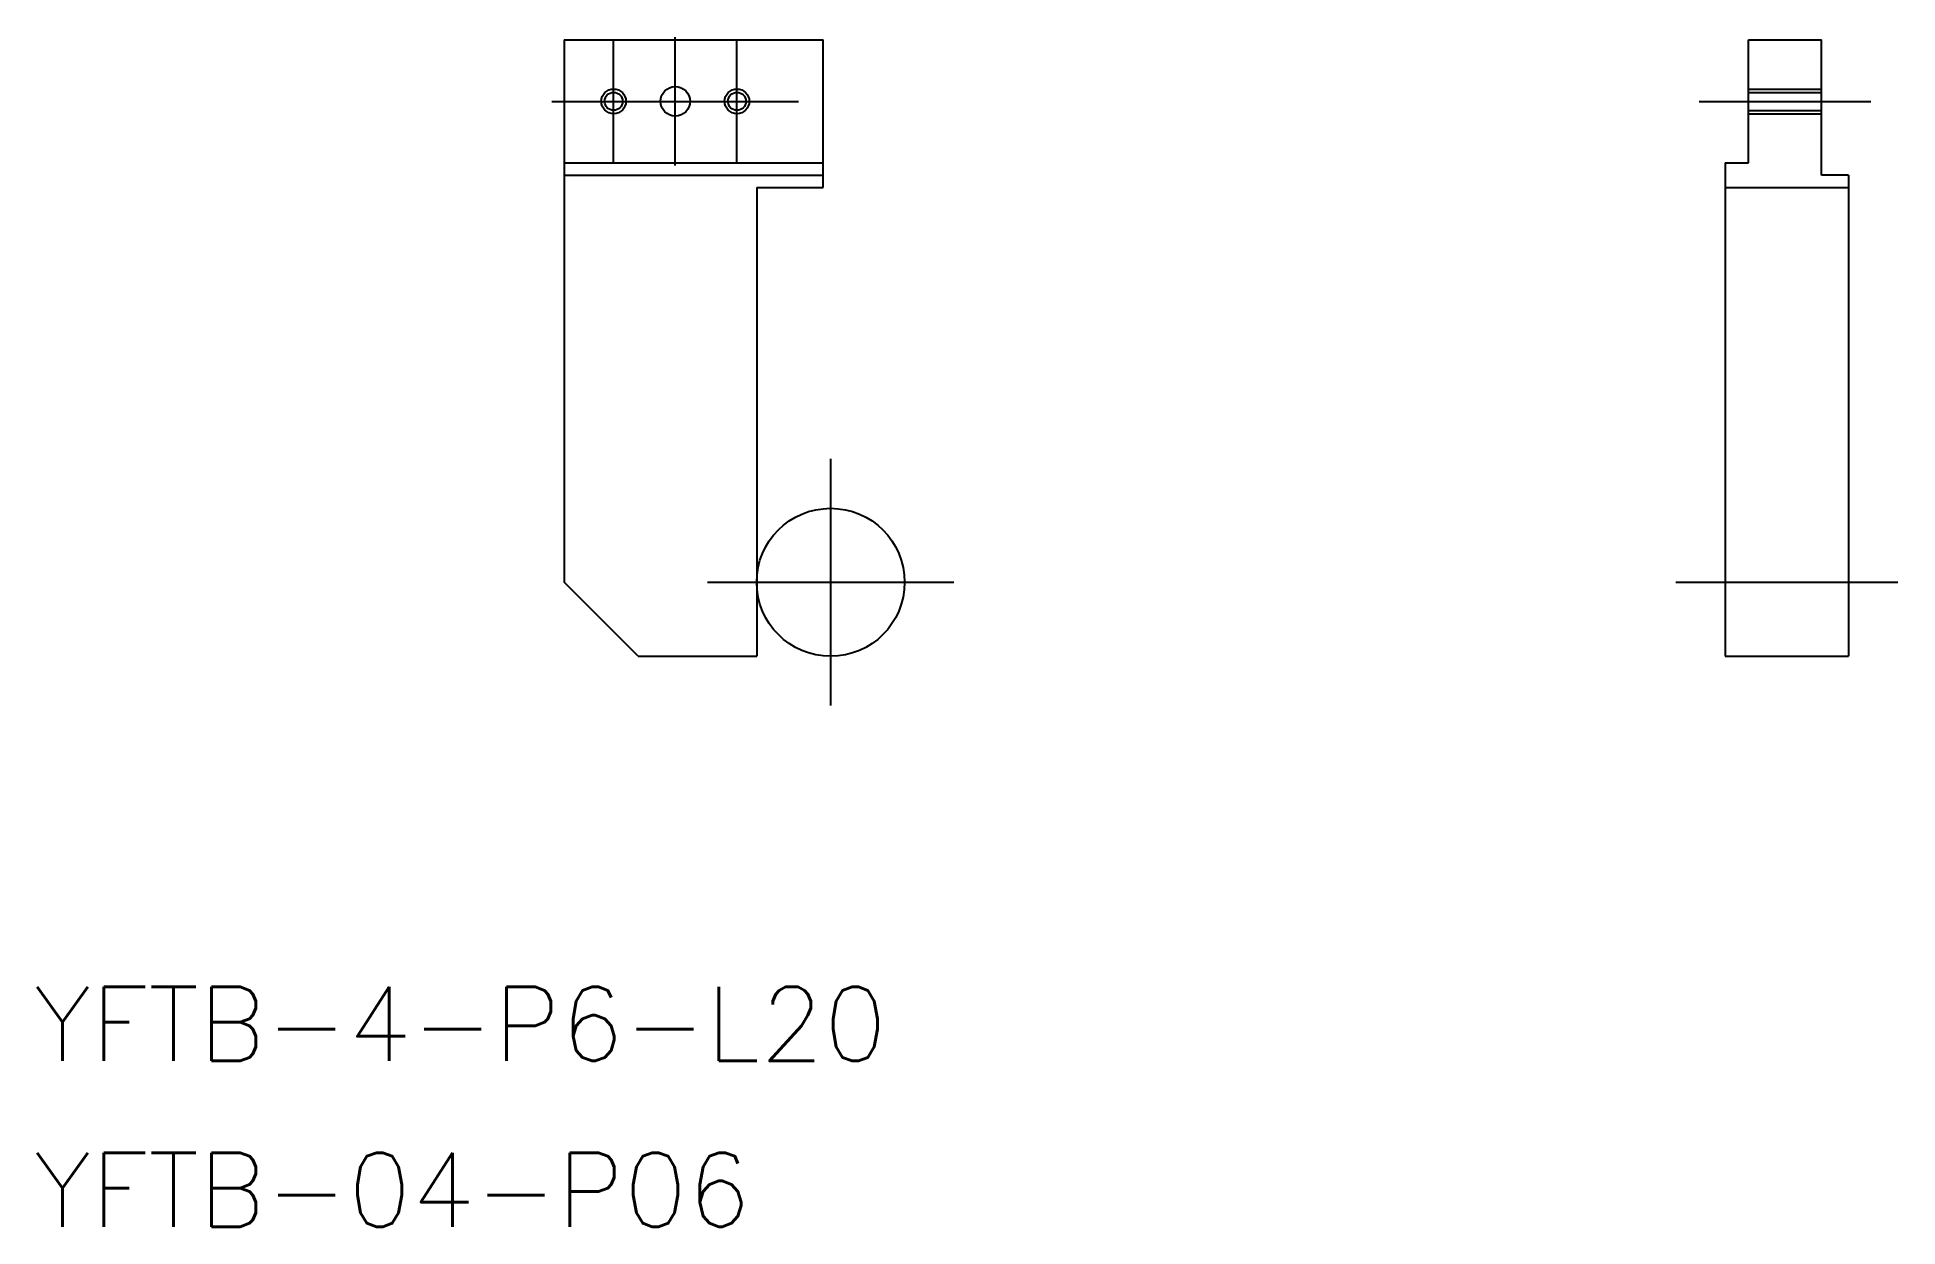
# Model space of a CAD drawing. Extents: x -32.2 to 43.3, y -26.1 to 22.1.
import ezdxf

# ---------------------------------------------------------------- set-up
doc = ezdxf.new("R2010")
doc.units = 0
for name, pattern in [('CENTER', [50.8, 31.75, -6.35, 6.35, -6.35]), ('DASHED', [19.05, 12.7, -6.35]), ('PHANTOM', [63.5, 31.75, -6.35, 6.35, -6.35, 6.35, -6.35])]:
    doc.linetypes.add(name, pattern=pattern)
doc.layers.get('0').update_dxf_attribs({"linetype": 'CONTINUOUS'})
doc.layers.add('CENTER', color=1, linetype='CENTER')
doc.styles.get("Standard").update_dxf_attribs({"font": 'txt.shx', "height": 3, "bigfont": 'bigfont.shx'})

msp = doc.modelspace()

# ---------------------------------------------------------------- linework, layer by layer
at = {"color": 7, "linetype": 'CONTINUOUS'}
for p, q in [((-10.8, 22), (-10.8, 0)), ((-10.8, 22), (-0.3, 22)), ((-0.3, 16), (-0.3, 22)), ((37.223, 17), (37.223, 22)), ((37.223, 22), (40.173, 22)), ((40.173, 16.5), (40.173, 22)), ((-10.8, 17), (-0.3, 17)), ((36.273, 17), (36.273, -3)), ((36.273, 17), (37.223, 17)), ((-3, 16), (-3, -3)), ((-3, 16), (-0.3, 16)), ((36.273, 16), (41.273, 16)), ((41.273, 16.5), (40.173, 16.5)), ((41.273, 16.5), (41.273, -3)), ((-7.8, -3), (-10.8, 0)), ((-7.8, -3), (-3, -3)), ((36.273, -3), (41.273, -3))]:
    msp.add_line(p, q, dxfattribs=at)
at = {"color": 3, "linetype": 'DASHED'}
for p, q in [((37.223, 20), (40.173, 20)), ((37.223, 19.864), (40.173, 19.864)), ((37.223, 19.135), (40.173, 19.135)), ((37.223, 19), (40.173, 19)), ((-10.8, 16.5), (-0.3, 16.5))]:
    msp.add_line(p, q, dxfattribs=at)
at = {"color": 3, "linetype": 'CONTINUOUS'}
for centre in [(-8.8, 19.5), (-3.8, 19.5)]:
    msp.add_circle(centre, 0.5, dxfattribs=at)
at = {"color": 7, "linetype": 'CONTINUOUS'}
for centre, radius in [((-8.8, 19.5), 0.364), ((-6.3, 19.5), 0.6), ((-3.8, 19.5), 0.364)]:
    msp.add_circle(centre, radius, dxfattribs=at)
at = {"color": 3, "linetype": 'PHANTOM'}
msp.add_circle((0, 0), 3, dxfattribs=at)
at = {"layer": 'CENTER', "color": 1, "linetype": 'CENTER'}
for p, q in [((-8.8, 17), (-8.8, 22)), ((-6.3, 16.9), (-6.3, 22.1)), ((-3.8, 17), (-3.8, 22)), ((-11.3, 19.5), (-1.3, 19.5)), ((35.223, 19.5), (42.173, 19.5)), ((0, 5), (0, -5)), ((-5, 0), (5, 0)), ((34.273, 0), (43.273, 0))]:
    msp.add_line(p, q, dxfattribs=at)

# ---------------------------------------------------------------- texts
at = {"color": 7, "linetype": 'CONTINUOUS'}
for s, p in [('YFTB-4-P6-L20', (-32.303, -19.409)), ('YFTB-04-P06', (-32.303, -26.132))]:
    msp.add_text(s, height=3, dxfattribs=at).set_placement(p)

doc.saveas('drawing.dxf')
